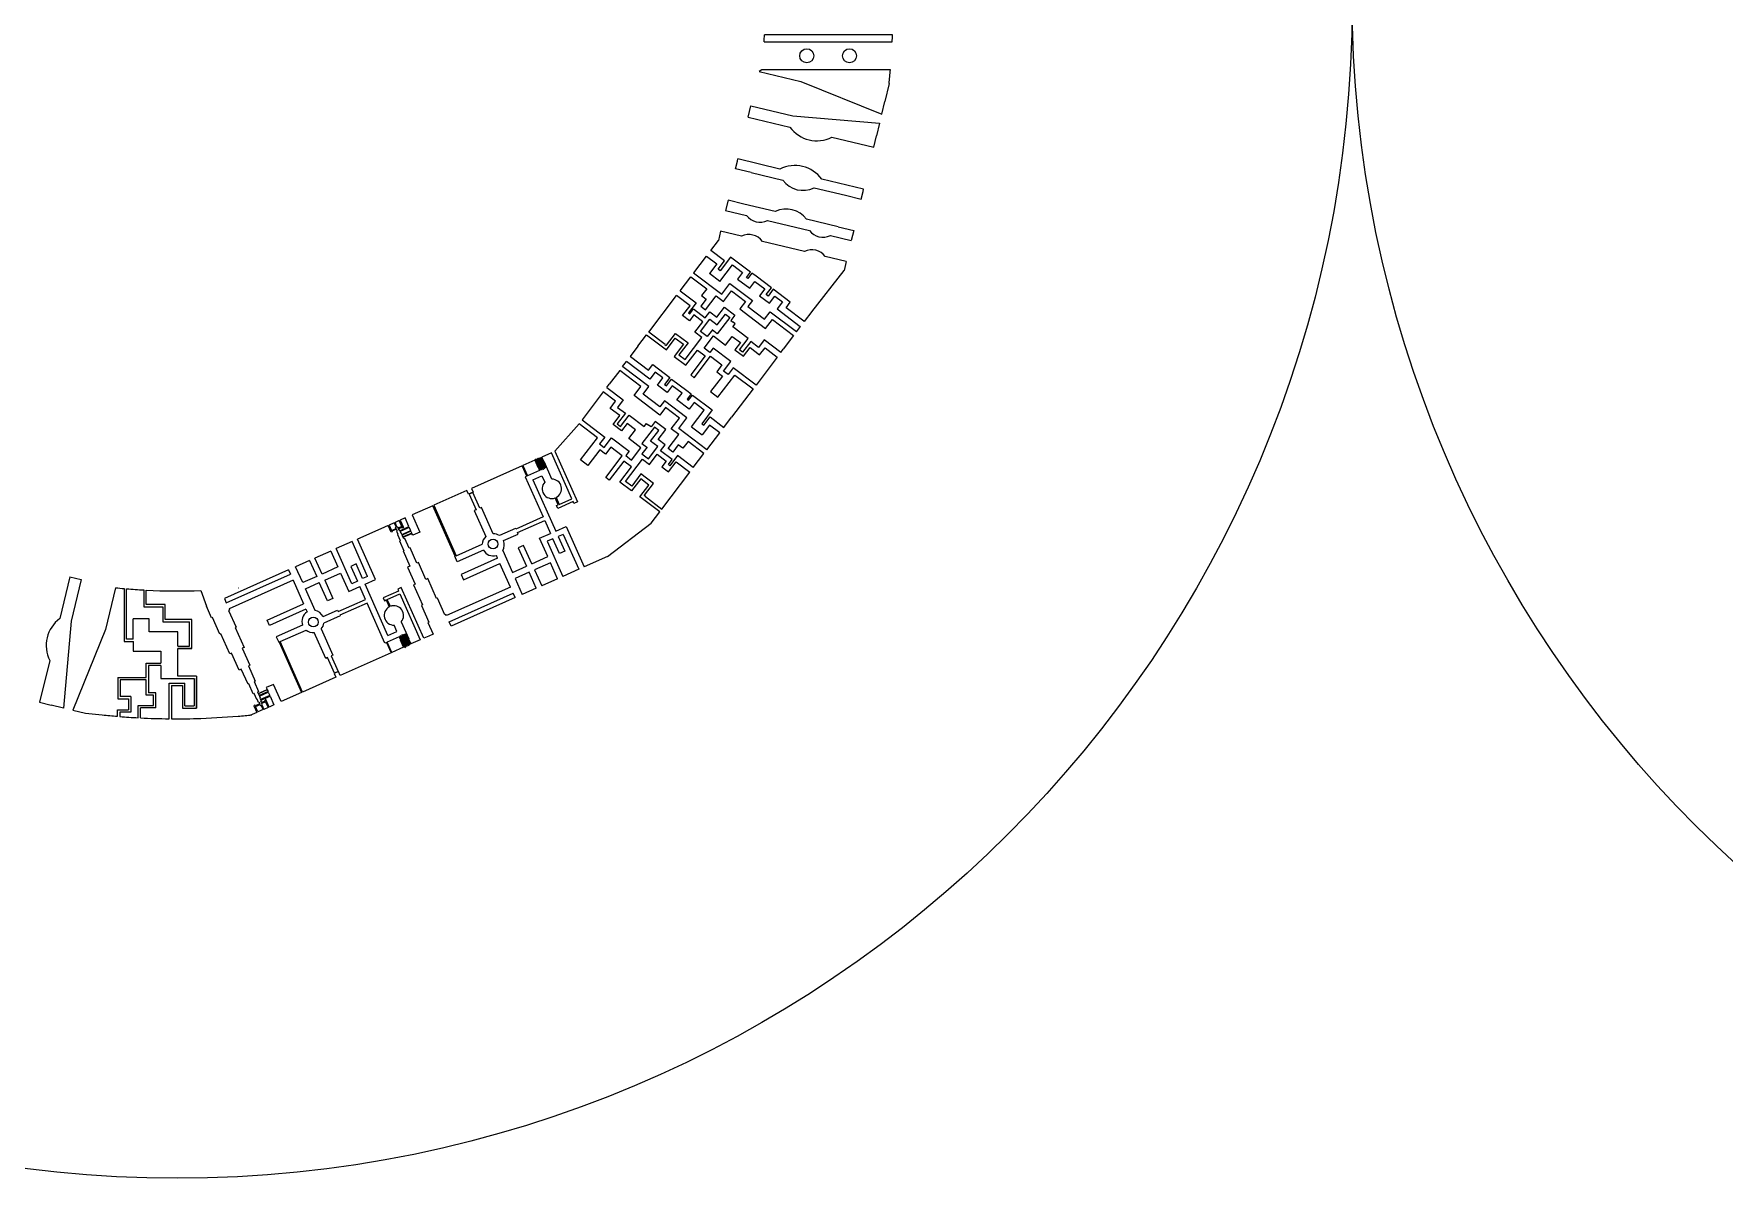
# Model space of a CAD drawing. Extents: x 6856 to 201593, y 33740 to 394177.
# Drawn here: x 33764 to 40957, y 187185 to 192057 of the extents above; entities that cross this region are included whole.
import ezdxf

# ---------------------------------------------------------------- set-up
doc = ezdxf.new("R2010")
doc.units = 13
doc.header["$MEASUREMENT"] = 0
doc.layers.add('Flow', color=7, linetype='Continuous')

msp = doc.modelspace()

# ---------------------------------------------------------------- linework, layer by layer
at = {"layer": 'Flow'}
for p, q in [((37417.8, 192051.5), (36873, 192051.5)), ((36871.6, 192022.8), (37416.6, 192022.8)), ((36861.9, 191902.8), (36850.1, 191896.5)), ((36850.1, 191896.5), (37028.4, 191853.7)), ((37408.7, 191902.8), (36861.9, 191902.8)), ((37028.4, 191853.7), (37372, 191714.3)), ((37403.2, 191845.2), (37384.9, 191767.9)), ((37372, 191714.3), (37384.9, 191767.9)), ((36803.3, 191701.9), (36815, 191750.5)), ((36803.3, 191701.9), (36981.5, 191659)), ((36815, 191750.5), (36993.2, 191707.6)), ((36993.2, 191707.6), (37362.6, 191675.4)), ((37338, 191573.3), (37349.7, 191621.9)), ((37362.6, 191675.4), (37349.7, 191621.9)), ((37159.8, 191616.1), (37338, 191573.3)), ((36750.3, 191481.6), (36758.1, 191514)), ((36817.1, 191465.5), (36750.3, 191481.6)), ((36758.1, 191514), (36760.4, 191523.7)), ((36938.7, 191480.8), (36760.4, 191523.7)), ((36817.1, 191465.5), (36950.8, 191433.3)), ((37295.1, 191395), (37116.9, 191437.9)), ((36718.1, 191347.9), (36707.8, 191304.9)), ((36784.9, 191331.8), (36718.1, 191347.9)), ((36918.6, 191299.6), (36784.9, 191331.8)), ((37084.5, 191401.1), (37218.2, 191369)), ((37218.2, 191369), (37285, 191352.9)), ((37285, 191352.9), (37292.8, 191385.3)), ((37292.8, 191385.3), (37295.1, 191395)), ((36707.8, 191304.9), (36796.9, 191283.5)), ((36886, 191262.1), (36975.1, 191240.6)), ((37186, 191235.3), (37052.3, 191267.4)), ((36686.3, 191215.8), (36677, 191176.9)), ((36775.5, 191194.4), (36686.3, 191215.8)), ((36975.1, 191240.6), (37064.3, 191219.2)), ((37153.4, 191197.7), (37242.5, 191176.3)), ((37186, 191235.3), (37252.8, 191219.2)), ((37252.8, 191219.2), (37242.5, 191176.3)), ((36644.4, 191134.1), (36677, 191176.9)), ((36703.1, 191089.6), (36644.5, 191134.1)), ((36953.7, 191151.5), (36864.6, 191172.9)), ((37042.8, 191130), (36953.7, 191151.5)), ((36571.9, 191038.5), (36626.6, 191110.6)), ((36626.6, 191110.6), (36670.5, 191077.3)), ((36670.5, 191077.3), (36639.4, 191036.3)), ((36676.1, 191053.9), (36703.1, 191089.6)), ((36684.8, 191047.3), (36676.1, 191053.9)), ((36683.7, 191002.6), (36737.3, 191073.2)), ((36729.2, 191105.8), (36684.8, 191047.3)), ((36813.2, 191042), (36729.2, 191105.8)), ((36737.3, 191073.2), (36780.3, 191040.5)), ((37074.3, 190873.3), (37211.7, 191048.3)), ((37221.1, 191087.1), (37131.9, 191108.6)), ((37221.1, 191087.1), (37211.7, 191048.3)), ((36514.6, 190962.7), (36560, 191022.4)), ((36560, 191022.4), (36627.3, 190971.3)), ((36571.5, 191039), (36691.3, 190948.1)), ((36627.3, 190971.3), (36605.4, 190942.4)), ((36683.7, 191002.6), (36639.4, 191036.3)), ((36691.3, 190948.1), (36726, 190993.8)), ((36726, 190993.8), (36821.5, 190921.3)), ((36780.3, 191040.5), (36758.9, 191012.3)), ((36758.9, 191012.3), (36810.6, 190973)), ((36796.4, 191019.8), (36813.2, 191042)), ((36802.4, 191015.2), (36796.4, 191019.8)), ((36819.8, 191038.1), (36802.4, 191015.2)), ((36810.6, 190973), (36832.6, 191001.9)), ((36837.3, 191024.8), (36819.8, 191038.1)), ((36832.6, 191001.9), (36874.2, 190970.2)), ((36902.5, 190975.3), (36837.3, 191024.8)), ((36874.2, 190970.2), (36852.3, 190941.3)), ((36880.5, 190946.4), (36902.5, 190975.3)), ((36380.5, 190786.7), (36499.4, 190942.8)), ((36557.2, 190899), (36499.4, 190942.8)), ((36514.6, 190962.7), (36582, 190911.6)), ((36525, 190856.7), (36557.2, 190899)), ((36582, 190911.6), (36549.2, 190868.5)), ((36625.3, 190927.3), (36601.9, 190896.5)), ((36605.4, 190942.4), (36625.3, 190927.3)), ((36621.8, 190881.3), (36667.1, 190941.1)), ((36667.1, 190941.1), (36699, 190916.9)), ((36699, 190916.9), (36733.5, 190962.3)), ((36733.5, 190962.3), (36792.4, 190917.5)), ((36792.4, 190917.5), (36768.2, 190885.7)), ((36821.5, 190921.3), (36802, 190895.6)), ((36852.3, 190941.3), (36894, 190909.7)), ((36888.6, 190940.3), (36880.5, 190946.4)), ((36910.5, 190969.2), (36888.6, 190940.3)), ((36894, 190909.7), (36916.9, 190939.9)), ((36983.1, 190914), (36910.5, 190969.2)), ((36916.9, 190939.9), (36949.2, 190915.4)), ((36949.2, 190915.4), (36926.7, 190885.8)), ((36965.2, 190890.5), (36983.1, 190914)), ((36553.5, 190835.1), (36525, 190856.7)), ((36549.2, 190868.5), (36555.1, 190864)), ((36572, 190859.5), (36553.5, 190835.1)), ((36555.1, 190864), (36571.2, 190885.2)), ((36571.2, 190885.2), (36620.9, 190847.4)), ((36610.2, 190830.5), (36572, 190859.5)), ((36576.9, 190786.6), (36610.2, 190830.5)), ((36601.3, 190789.1), (36641.2, 190841.6)), ((36601.9, 190896.5), (36621.8, 190881.3)), ((36620.9, 190847.4), (36640.2, 190872.9)), ((36640.2, 190872.9), (36670, 190850.3)), ((36641.2, 190841.6), (36672.2, 190818)), ((36670, 190850.3), (36702.7, 190893.4)), ((36672.2, 190818), (36706.8, 190863.5)), ((36725.4, 190849.4), (36672.5, 190779.7)), ((36702.5, 190893.3), (36747.3, 190859.3)), ((36706.8, 190863.5), (36725.4, 190849.4)), ((36747.3, 190859.3), (36729.5, 190836)), ((36729.5, 190836), (36739.6, 190828.3)), ((36748.7, 190821.4), (36739.6, 190828.3)), ((36768.2, 190885.7), (36877.8, 190802.4)), ((36802, 190895.6), (36873.3, 190841.5)), ((36873.3, 190841.5), (36897.5, 190873.3)), ((36877.8, 190802.4), (36906.8, 190840.7)), ((36897.5, 190873.3), (37008.8, 190788.9)), ((36906.8, 190840.7), (36996.4, 190772.6)), ((36926.7, 190885.8), (37025.5, 190810.8)), ((37041.2, 190832.8), (36965.2, 190890.5)), ((37041.2, 190832.9), (37042.6, 190831.7)), ((37075.2, 190874.5), (37042.7, 190831.7)), ((36334.8, 190726.3), (36371.6, 190774.7)), ((36371.5, 190774.8), (36455.7, 190710.9)), ((36449.9, 190733.9), (36380.5, 190786.7)), ((36455.7, 190710.9), (36493.7, 190761)), ((36456.9, 190731.6), (36494.6, 190781.2)), ((36493.7, 190761), (36528.2, 190734.8)), ((36494.6, 190781.2), (36548.2, 190740.4)), ((36535.3, 190669.4), (36607, 190763.8)), ((36607, 190763.8), (36576.9, 190786.6)), ((36629.6, 190767.7), (36601.3, 190789.1)), ((36616, 190718.2), (36655.8, 190770.6)), ((36651.6, 190796.6), (36629.6, 190767.7)), ((36672.5, 190779.7), (36651.1, 190796)), ((36655.8, 190770.6), (36707.5, 190731.3)), ((36707.5, 190731.3), (36735.8, 190768.6)), ((36735.8, 190768.6), (36771, 190741.9)), ((36739, 190808.6), (36748.7, 190821.4)), ((36803.2, 190759.9), (36739, 190808.6)), ((36766.5, 190711.6), (36803.2, 190759.9)), ((36996.4, 190772.6), (36953, 190713.9)), ((37008.8, 190788.9), (37009.4, 190788.4)), ((37009.4, 190788.3), (37026.2, 190810.2)), ((37025.5, 190810.8), (37026.3, 190810.2)), ((36334.8, 190726.3), (36302.2, 190683.5)), ((36303.7, 190682.3), (36302.3, 190683.4)), ((36449.8, 190734), (36455.5, 190729.7)), ((36455.5, 190729.7), (36456.9, 190731.5)), ((36528.2, 190734.8), (36489.2, 190683.4)), ((36489.2, 190683.4), (36538.9, 190645.6)), ((36548.2, 190740.4), (36509.3, 190689.2)), ((36509.3, 190689.2), (36535.3, 190669.4)), ((36538.9, 190645.6), (36587.8, 190709.9)), ((36620.6, 190685), (36559.2, 190604.2)), ((36574.6, 190592.5), (36644.1, 190684)), ((36587.8, 190709.9), (36620.6, 190685)), ((36640.8, 190699.3), (36616, 190718.2)), ((36655, 190718), (36640.8, 190699.3)), ((36644.1, 190684), (36692.3, 190647.4)), ((36730.2, 190660.9), (36655, 190718)), ((36771, 190741.9), (36747.4, 190710.8)), ((36747.4, 190710.8), (36783.3, 190683.6)), ((36780.3, 190701.1), (36766.5, 190711.6)), ((36814.9, 190746.6), (36780.3, 190701.1)), ((36783.3, 190683.6), (36811.6, 190720.9)), ((36811.6, 190720.9), (36852.3, 190689.9)), ((36848, 190721.5), (36814.9, 190746.6)), ((36872.1, 190753.2), (36848, 190721.5)), ((36852.3, 190689.9), (36875.4, 190720.3)), ((36942.4, 190699.8), (36872.1, 190753.2)), ((36875.4, 190720.3), (36927.8, 190680.5)), ((36942.4, 190699.8), (36953, 190713.9)), ((36257.7, 190623.1), (36212.8, 190565.5)), ((36347.3, 190555), (36257.7, 190623.1)), ((36269.4, 190639.8), (36285.9, 190661.8)), ((36270.1, 190639.3), (36269.4, 190639.8)), ((36381.3, 190554.8), (36270, 190639.3)), ((36286.7, 190661.3), (36285.9, 190662)), ((36385.5, 190586.3), (36286.7, 190661.4)), ((36303.7, 190682.4), (36379.7, 190624.7)), ((36379.7, 190624.7), (36397.5, 190648.2)), ((36408, 190615.9), (36385.5, 190586.3)), ((36397.5, 190648.2), (36470.1, 190593.1)), ((36440.2, 190591.4), (36408, 190615.9)), ((36692.2, 190647.5), (36669.7, 190617.9)), ((36669.7, 190617.9), (36694.1, 190599.4)), ((36699.2, 190620.1), (36730.2, 190660.9)), ((36718.6, 190605.5), (36699.2, 190620.1)), ((36740.6, 190634.5), (36718.6, 190605.5)), ((36837.2, 190561.1), (36740.6, 190634.5)), ((36927.8, 190680.5), (36837.2, 190561.1)), ((36202.1, 190551.5), (36212.8, 190565.5)), ((36202.1, 190551.5), (36272.4, 190498.1)), ((36318.3, 190516.8), (36347.3, 190555)), ((36357.1, 190523), (36381.3, 190554.8)), ((36417.3, 190561.2), (36440.2, 190591.4)), ((36458.9, 190529.5), (36417.3, 190561.2)), ((36470.1, 190593.1), (36448.2, 190564.2)), ((36448.2, 190564.2), (36456.2, 190558.1)), ((36456.2, 190558.1), (36478.2, 190587)), ((36480.9, 190558.4), (36458.9, 190529.5)), ((36478.2, 190587), (36543.4, 190537.5)), ((36522.5, 190526.8), (36480.9, 190558.4)), ((36559.2, 190604.2), (36574.6, 190592.5)), ((36694.1, 190599.4), (36643.9, 190533.3)), ((36675.3, 190509.5), (36746.8, 190603.7)), ((36824.6, 190544.6), (36733, 190423.9)), ((36746.8, 190603.7), (36824.6, 190544.6)), ((36187.4, 190532.2), (36096.7, 190412.8)), ((36239.8, 190492.4), (36187.4, 190532.2)), ((36216.8, 190462), (36239.8, 190492.4)), ((36272.4, 190498.1), (36248.3, 190466.4)), ((36427.9, 190433.6), (36318.3, 190516.8)), ((36428.4, 190468.8), (36357.1, 190523)), ((36447.9, 190494.5), (36428.4, 190468.8)), ((36543.4, 190421.9), (36447.9, 190494.5)), ((36500.6, 190497.9), (36522.5, 190526.8)), ((36552.3, 190458.6), (36500.6, 190497.9)), ((36543.4, 190537.5), (36560.8, 190524.2)), ((36560.8, 190524.2), (36543.5, 190501.3)), ((36543.5, 190501.3), (36549.5, 190496.7)), ((36549.5, 190496.7), (36566.4, 190518.9)), ((36573.8, 190486.8), (36552.3, 190458.6)), ((36566.4, 190518.9), (36650.4, 190455.1)), ((36616.8, 190454.1), (36573.8, 190486.8)), ((36643.9, 190533.3), (36675.3, 190509.5)), ((35981.4, 190279.2), (36084.3, 190396.3)), ((36162, 190337.2), (36084.3, 190396.3)), ((36096.7, 190412.8), (36193.3, 190339.5)), ((36257.5, 190431.1), (36216.8, 190462)), ((36229.2, 190393.9), (36257.5, 190431.1)), ((36281.4, 190441.2), (36246.9, 190395.7)), ((36246.9, 190395.7), (36260.7, 190385.2)), ((36248.3, 190466.4), (36281.4, 190441.2)), ((36260.7, 190385.2), (36297.3, 190433.5)), ((36288.6, 190397.7), (36265.1, 190366.6)), ((36323.8, 190371), (36288.6, 190397.7)), ((36297.3, 190433.5), (36361.5, 190384.8)), ((36361.5, 190384.8), (36371.2, 190397.5)), ((36371.2, 190397.5), (36380.3, 190390.6)), ((36408.1, 190406.3), (36390.4, 190383)), ((36452.9, 190372.3), (36408.1, 190406.3)), ((36452.1, 190465.4), (36427.9, 190433.6)), ((36511, 190420.7), (36452.1, 190465.4)), ((36476.5, 190375.3), (36511, 190420.7)), ((36508.7, 190376.2), (36543.4, 190421.9)), ((36563.2, 190383.6), (36616.8, 190454.1)), ((36650.4, 190455.1), (36606, 190396.7)), ((36606, 190396.7), (36614.7, 190390)), ((36614.7, 190390), (36641.8, 190425.6)), ((36641.8, 190425.6), (36700.4, 190381.1)), ((36700.4, 190381.1), (36733, 190423.9)), ((36090.5, 190243.1), (36162, 190337.2)), ((36193.3, 190339.5), (36171.3, 190310.5)), ((36190.6, 190295.9), (36221.6, 190336.6)), ((36221.6, 190336.6), (36296.7, 190279.5)), ((36265.1, 190366.6), (36229.2, 190393.9)), ((36295.5, 190333.7), (36323.8, 190371)), ((36347.3, 190294.4), (36295.5, 190333.7)), ((36404.5, 190382.6), (36351.5, 190312.9)), ((36390.4, 190383), (36380.3, 190390.6)), ((36388.5, 190322.9), (36423.1, 190368.5)), ((36419.5, 190299.4), (36388.5, 190322.9)), ((36423.1, 190368.5), (36404.5, 190382.6)), ((36420.2, 190329.5), (36452.9, 190372.5)), ((36449.9, 190306.9), (36420.2, 190329.5)), ((36463, 190291.4), (36508.4, 190351.1)), ((36508.4, 190351.1), (36476.5, 190375.3)), ((36628.4, 190285.3), (36508.7, 190376.2)), ((36563.2, 190383.6), (36607.5, 190349.9)), ((36638.7, 190390.9), (36607.5, 190349.9)), ((36627.9, 190285.5), (36682.6, 190357.6)), ((36682.6, 190357.6), (36638.7, 190390.9)), ((35913.5, 190250.2), (35916.8, 190251.7)), ((35916.8, 190251.7), (35937.1, 190206.1)), ((35919.8, 190251.8), (35923.1, 190253.3)), ((35939.1, 190208.4), (35919.8, 190251.8)), ((35923.1, 190253.3), (35942.4, 190209.9)), ((35966.2, 190272.4), (35926.3, 190254.7)), ((35935.8, 190233.4), (35926.3, 190254.7)), ((36053.1, 190077.1), (35966.2, 190272.4)), ((35981.4, 190279.2), (36077.2, 190063.9)), ((36172.1, 190285.3), (36121.9, 190219.2)), ((36171.3, 190310.5), (36190.6, 190295.9)), ((36196.4, 190266.8), (36172.1, 190285.3)), ((36218.9, 190296.4), (36196.4, 190266.8)), ((36197.4, 190168.3), (36266.9, 190259.9)), ((36266.9, 190259.9), (36218.7, 190296.5)), ((36296.7, 190279.5), (36282.6, 190260.8)), ((36282.6, 190260.8), (36307.4, 190242)), ((36307.4, 190242), (36347.3, 190294.4)), ((36373.4, 190297.4), (36351.4, 190268.4)), ((36351.4, 190268.4), (36379.7, 190246.9)), ((36351.5, 190312.9), (36372.9, 190296.7)), ((36379.7, 190246.9), (36419.5, 190299.4)), ((36383.8, 190222.7), (36417.2, 190266.6)), ((36417.2, 190266.6), (36455.4, 190237.6)), ((36430.6, 190281.4), (36449.9, 190306.9)), ((36480.3, 190243.7), (36430.6, 190281.4)), ((36482.9, 190276.2), (36463, 190291.4)), ((36502.9, 190261.1), (36470.1, 190218)), ((36506.4, 190307.1), (36482.9, 190276.2)), ((36570.2, 190210), (36502.9, 190261.1)), ((36526.3, 190292), (36506.4, 190307.1)), ((36548.2, 190320.9), (36526.3, 190292)), ((36615.6, 190269.7), (36548.2, 190320.9)), ((36570.2, 190210), (36615.6, 190269.7)), ((35842.3, 190217.3), (35625.8, 190121)), ((35861.6, 190174), (35842.3, 190217.3)), ((35895.9, 190241.1), (35845.4, 190218.7)), ((35845.4, 190218.7), (35864.7, 190175.3)), ((35915.8, 190198.1), (35864.7, 190175.3)), ((35895.9, 190241.1), (35909, 190211.7)), ((35898.7, 190245.4), (35902.7, 190247.2)), ((35919.6, 190198.5), (35898.7, 190245.4)), ((35902.7, 190247.2), (35923.5, 190200.3)), ((35906.9, 190247.7), (35910.7, 190249.4)), ((35928, 190200.1), (35906.9, 190247.7)), ((35909, 190211.7), (35909.6, 190212)), ((35909.6, 190212), (35915.8, 190198.1)), ((35910.7, 190249.4), (35931.9, 190201.8)), ((35933.8, 190204.7), (35913.5, 190250.2)), ((35923.5, 190200.3), (35919.6, 190198.5)), ((35931.9, 190201.8), (35928, 190200.1)), ((35937.1, 190206.1), (35933.8, 190204.7)), ((35936.4, 190233.7), (35935.8, 190233.4)), ((35968.8, 190161), (35936.4, 190233.7)), ((35942.4, 190209.9), (35939.1, 190208.4)), ((36121.9, 190219.2), (36090.5, 190243.1)), ((36274.3, 190237.5), (36212.9, 190156.6)), ((36258.2, 190148.3), (36307.1, 190212.6)), ((36307.1, 190212.6), (36274.3, 190237.5)), ((36282.1, 190151.2), (36353.8, 190245.5)), ((36347, 190182.7), (36308.1, 190131.4)), ((36400.7, 190141.9), (36347, 190182.7)), ((36353.8, 190245.5), (36383.8, 190222.7)), ((36436.6, 190033.5), (36555.1, 190190)), ((36455.4, 190237.6), (36436.9, 190213.2)), ((36436.9, 190213.2), (36465.3, 190191.6)), ((36464.3, 190222.5), (36480.3, 190243.7)), ((36470.1, 190218), (36464.3, 190222.5)), ((36465.3, 190191.6), (36497.4, 190233.8)), ((36497.4, 190233.8), (36555.1, 190190)), ((35607.3, 190112.7), (35466, 190049.8)), ((35614.4, 190096.8), (35607.3, 190112.7)), ((35625.8, 190121), (35632.9, 190105.1)), ((35861.6, 190174), (35854.9, 190171)), ((35854.9, 190171), (35931, 189999.8)), ((35887.9, 190158.3), (35925.9, 190175.2)), ((35887.9, 190158.3), (35985.5, 189939)), ((35925.9, 190175.2), (35938.1, 190147.9)), ((36212.9, 190156.6), (36197.4, 190168.3)), ((36307.9, 190110.5), (36258.2, 190148.3)), ((36308.1, 190131.4), (36282.1, 190151.2)), ((36347, 190161.9), (36307.9, 190110.5)), ((36343.4, 190085.6), (36381.5, 190135.7)), ((36381.5, 190135.7), (36347, 190161.9)), ((36363, 190092.3), (36400.7, 190141.9)), ((35461.4, 190047.8), (35374.6, 190009.2)), ((35557.1, 189832.9), (35461.4, 190047.8)), ((35466, 190049.8), (35561.6, 189834.9)), ((35632.9, 190105.1), (35614.4, 190096.8)), ((35632.4, 190103.4), (35617.2, 190096.6)), ((35617.2, 190096.6), (35646.7, 190030.4)), ((35661.9, 190037.1), (35632.4, 190103.4)), ((35668.9, 190040.3), (35661.9, 190037.1)), ((35718.6, 189928.6), (35668.9, 190040.3)), ((35995.3, 190051.4), (35982.2, 190080.9)), ((35986.8, 190082.9), (35999.9, 190053.4)), ((35988, 190048.1), (35995.3, 190051.4)), ((35993.4, 190035.9), (35988, 190048.1)), ((36058.5, 190064.9), (35993.4, 190035.9)), ((35999.9, 190053.4), (36053.1, 190077.1)), ((36062, 190057.2), (36058.5, 190064.9)), ((36077.2, 190063.9), (36062, 190057.2)), ((36427.6, 190021.7), (36343.4, 190085.6)), ((36361.6, 190090.5), (36363, 190092.4)), ((36367.3, 190086.2), (36361.6, 190090.5)), ((36367.2, 190086.2), (36436.6, 190033.5)), ((35271.3, 189963.2), (35241, 189949.7)), ((35284.1, 189934.4), (35271.3, 189963.2)), ((35298, 189975.1), (35275.9, 189965.2)), ((35275.9, 189965.2), (35286.3, 189941.8)), ((35298, 189975.1), (35306.4, 189956.1)), ((35318.7, 189984.3), (35301, 189976.4)), ((35309.4, 189957.4), (35301, 189976.4)), ((35329.7, 189959.6), (35318.7, 189984.3)), ((35343.8, 189995.5), (35323.3, 189986.3)), ((35323.3, 189986.3), (35337.5, 189954.3)), ((35360.2, 189958.7), (35343.8, 189995.5)), ((35374.6, 190009.2), (35407.3, 189935.5)), ((35646.7, 190030.4), (35638.5, 190026.7)), ((35638.5, 190026.7), (35687.5, 189916.6)), ((35931, 189999.8), (35815.3, 189948.3)), ((35822.1, 189933.1), (35937.8, 189984.6)), ((35937.8, 189984.6), (35962.3, 189929.6)), ((36205.6, 189831.7), (36390.7, 189973.2)), ((36390.7, 189973.2), (36427.5, 190021.7)), ((35118.4, 189895.2), (35050.6, 189865)), ((35184.5, 189746.7), (35118.4, 189895.2)), ((35241, 189949.7), (35141.2, 189905.3)), ((35217.5, 189734), (35141.2, 189905.3)), ((35288.7, 189936.4), (35284.1, 189934.4)), ((35286.3, 189941.8), (35305.5, 189950.3)), ((35306.8, 189947.3), (35287.7, 189938.8)), ((35287.7, 189938.8), (35288.7, 189936.4)), ((35303.5, 189954.8), (35306.4, 189956.1)), ((35305.5, 189950.3), (35303.5, 189954.8)), ((35309.9, 189940.3), (35306.8, 189947.3)), ((35309.9, 189940.3), (35307.6, 189939.3)), ((35307.6, 189939.3), (35313.4, 189926.4)), ((35309.4, 189957.4), (35311.1, 189958.2)), ((35311.1, 189958.2), (35313.6, 189952.4)), ((35313.4, 189926.4), (35311.9, 189925.7)), ((35311.9, 189925.7), (35323.4, 189899.8)), ((35329.7, 189959.6), (35313.6, 189952.4)), ((35315, 189949.4), (35331.1, 189956.5)), ((35315, 189949.4), (35317.5, 189943.7)), ((35319.8, 189944.7), (35317.5, 189943.7)), ((35323.4, 189899.8), (35319.6, 189898.1)), ((35319.6, 189898.1), (35338.2, 189856.2)), ((35321.3, 189941.4), (35319.8, 189944.7)), ((35321.3, 189941.4), (35360.2, 189958.7)), ((35361.6, 189955.6), (35322.7, 189938.3)), ((35325.6, 189931.8), (35322.7, 189938.3)), ((35327.1, 189932.5), (35325.6, 189931.8)), ((35330.3, 189925.3), (35327.1, 189932.5)), ((35330.3, 189925.3), (35367.7, 189941.9)), ((35333, 189952.2), (35331.1, 189956.5)), ((35369, 189938.9), (35331.6, 189922.2)), ((35335, 189914.7), (35331.6, 189922.2)), ((35337.5, 189954.3), (35333, 189952.2)), ((35372.4, 189931.4), (35335, 189914.7)), ((35335.6, 189913.2), (35373, 189929.9)), ((35338.6, 189906.6), (35335.6, 189913.2)), ((35342.4, 189908.3), (35338.6, 189906.6)), ((35361, 189866.4), (35342.4, 189908.3)), ((35367.7, 189941.9), (35361.6, 189955.6)), ((35372.4, 189931.4), (35369, 189938.9)), ((35376.6, 189921.8), (35373, 189929.9)), ((35407.3, 189935.5), (35376.6, 189921.8)), ((35814, 189951.2), (35745.2, 189920.6)), ((35762.7, 189899.2), (35824.9, 189926.8)), ((35815.3, 189948.3), (35814, 189951.2)), ((35824.9, 189926.8), (35822.1, 189933.1)), ((35915.8, 189908.9), (35962.3, 189929.6)), ((35950.6, 189830.8), (35915.8, 189908.9)), ((35972.4, 189906.8), (35948.8, 189896.3)), ((35948.8, 189896.3), (36015.3, 189747)), ((36000.6, 189843.6), (35972.4, 189906.8)), ((35985.5, 189939), (36029.6, 189958.7)), ((36016.9, 189925.7), (35995.6, 189916.2)), ((35995.6, 189916.2), (36023.4, 189853.7)), ((36016.9, 189925.7), (36083, 189777.1)), ((36029.6, 189958.7), (36105.9, 189787.3)), ((35027.8, 189854.8), (34960.5, 189824.9)), ((34990.8, 189756.9), (34960.5, 189824.9)), ((35027.8, 189854.8), (35058.1, 189786.8)), ((35117.1, 189715.7), (35050.6, 189865)), ((35338.2, 189856.2), (35335.2, 189854.9)), ((35335.2, 189854.9), (35364, 189790.2)), ((35365.6, 189868.4), (35361, 189866.4)), ((35394.4, 189803.7), (35365.6, 189868.4)), ((35555.5, 189832.2), (35557.1, 189832.9)), ((35565.6, 189809.3), (35555.5, 189832.2)), ((35561.6, 189834.9), (35671.7, 189883.9)), ((35677.2, 189859), (35565.6, 189809.3)), ((35737.3, 189824.5), (35582.2, 189755.4)), ((35737.3, 189824.5), (35732.2, 189835.9)), ((35759.4, 189856.9), (35800.7, 189764)), ((35848, 189878.8), (35825.1, 189868.6)), ((35825.1, 189868.6), (35859.9, 189790.4)), ((35882.8, 189800.6), (35848, 189878.8)), ((35882.8, 189800.6), (35950.6, 189830.8)), ((36023.4, 189853.7), (36000.6, 189843.6)), ((36205.6, 189831.7), (36105.9, 189787.3)), ((34847.4, 189774.6), (34574.8, 189653.3)), ((34583.1, 189634.5), (34855.7, 189755.9)), ((34847.4, 189774.6), (34855.7, 189755.9)), ((34937.7, 189814.7), (34877.8, 189788.1)), ((34908.1, 189720.1), (34877.8, 189788.1)), ((34937.7, 189814.7), (34968, 189746.7)), ((35058.1, 189786.8), (34990.8, 189756.9)), ((35001.7, 189730.7), (35069.6, 189760.9)), ((35069.6, 189760.9), (35104.4, 189682.7)), ((35135.4, 189799.6), (35112.5, 189789.4)), ((35112.5, 189789.4), (35140.7, 189726.2)), ((35163.2, 189737.2), (35135.4, 189799.6)), ((35364, 189790.2), (35354.8, 189786.1)), ((35354.8, 189786.1), (35387, 189713.8)), ((35400.5, 189806.4), (35394.4, 189803.7)), ((35432.7, 189734.1), (35400.5, 189806.4)), ((35582.2, 189755.4), (35592.3, 189732.6)), ((35592.3, 189732.6), (35747.5, 189801.6)), ((35792.2, 189701.2), (35747.5, 189801.6)), ((35800.7, 189764), (35859.9, 189790.4)), ((35872, 189764.8), (35812.2, 189738.1)), ((35902.3, 189696.7), (35872, 189764.8)), ((35962.1, 189804.9), (35894.9, 189774.9)), ((35894.9, 189774.9), (35925.2, 189706.9)), ((35992.4, 189736.8), (35962.1, 189804.9)), ((36083, 189777.1), (36015.3, 189747)), ((33917.4, 189745.5), (33874.5, 189567.2)), ((33917.4, 189745.5), (33966, 189733.8)), ((33966, 189733.8), (33923.1, 189555.5)), ((34112, 189698.6), (34069.1, 189520.4)), ((34148.5, 189695.1), (34148.5, 189469.9)), ((34158.5, 189479.9), (34158.5, 189694.2)), ((34232.2, 189688.9), (34232.2, 189617.1)), ((34242.2, 189627.1), (34242.2, 189688.4)), ((34475.2, 189687), (34498.6, 189619.4)), ((34867.2, 189730), (34594.6, 189608.7)), ((34867.2, 189730), (34912, 189629.5)), ((34968, 189746.7), (34908.1, 189720.1)), ((34919.6, 189694.2), (34978.9, 189720.6)), ((34960.9, 189601.4), (34919.6, 189694.2)), ((35013.7, 189642.4), (34978.9, 189720.6)), ((35001.7, 189730.7), (35036.5, 189652.5)), ((35104.4, 189682.7), (35150.8, 189703.4)), ((35140.7, 189726.2), (35117.1, 189715.7)), ((35175.3, 189648.4), (35150.8, 189703.4)), ((35184.5, 189746.7), (35163.2, 189737.2)), ((35173.3, 189714.3), (35217.5, 189734)), ((35270.9, 189495.1), (35173.3, 189714.3)), ((35315.8, 189684.3), (35250.6, 189655.4)), ((35327.5, 189698.9), (35312.3, 189692.1)), ((35312.3, 189692.1), (35315.8, 189684.3)), ((35423.3, 189483.6), (35327.5, 189698.9)), ((35387, 189713.8), (35379.4, 189710.4)), ((35379.4, 189710.4), (35417.3, 189625.1)), ((35440.3, 189737.5), (35432.7, 189734.1)), ((35478.2, 189652.2), (35440.3, 189737.5)), ((35792.2, 189701.2), (35519.6, 189579.8)), ((35812.2, 189738.1), (35842.5, 189670.1)), ((35902.3, 189696.7), (35842.5, 189670.1)), ((35992.4, 189736.8), (35925.2, 189706.9)), ((34232.2, 189617.1), (34312.4, 189617.1)), ((34322.4, 189627.1), (34242.2, 189627.1)), ((34312.4, 189617.1), (34312.4, 189553.6)), ((34322.4, 189563.6), (34322.4, 189627.1)), ((34520.7, 189569.8), (34498.6, 189619.4)), ((34574.8, 189653.3), (34583.1, 189634.5)), ((34596.8, 189603.7), (34593, 189602)), ((34594.6, 189608.7), (34596.8, 189603.7)), ((34756.8, 189560.5), (34912, 189629.5)), ((34922.1, 189606.7), (34767, 189537.6)), ((34922.1, 189606.7), (34927.2, 189595.2)), ((35036.5, 189652.5), (35013.7, 189642.4)), ((35059.5, 189596.9), (35175.3, 189648.4)), ((35182.1, 189633.2), (35066.3, 189581.7)), ((35258.2, 189462), (35182.1, 189633.2)), ((35250.6, 189655.4), (35256.1, 189643.2)), ((35256.1, 189643.2), (35263.4, 189646.4)), ((35263.4, 189646.4), (35276.6, 189616.9)), ((35268, 189648.5), (35321.2, 189672.2)), ((35281.1, 189619), (35268, 189648.5)), ((35321.2, 189672.2), (35408.1, 189476.8)), ((35417.3, 189625.1), (35413.5, 189623.4)), ((35413.5, 189623.4), (35445, 189552.6)), ((35482.1, 189653.9), (35478.2, 189652.2)), ((35513.6, 189583.1), (35482.1, 189653.9)), ((35531.1, 189554), (35803.7, 189675.3)), ((35812, 189656.6), (35539.4, 189535.2)), ((35812, 189656.6), (35803.7, 189675.3)), ((33923.1, 189555.5), (33890.9, 189186.1)), ((34187.5, 189479.9), (34187.5, 189566.2)), ((34254.9, 189566.2), (34187.5, 189566.2)), ((34254.9, 189510.4), (34254.9, 189566.2)), ((34312.4, 189553.6), (34426.5, 189553.6)), ((34436.5, 189563.6), (34322.4, 189563.6)), ((34426.5, 189449.7), (34426.5, 189553.6)), ((34436.5, 189439.7), (34436.5, 189563.6)), ((34524.5, 189571.5), (34520.7, 189569.8)), ((34556, 189500.7), (34524.5, 189571.5)), ((34593, 189602), (34624.5, 189531.2)), ((34767, 189537.6), (34756.8, 189560.5)), ((34907.6, 189538.9), (34795.9, 189489.2)), ((34994.6, 189575.5), (35056.8, 189603.2)), ((35067.6, 189578.8), (34998.8, 189548.2)), ((35056.8, 189603.2), (35059.5, 189596.9)), ((35066.3, 189581.7), (35067.6, 189578.8)), ((35309, 189512), (35296.8, 189539.3)), ((35327.1, 189553.3), (35359.4, 189480.6)), ((35445, 189552.6), (35441.2, 189550.9)), ((35441.2, 189550.9), (35463.3, 189501.4)), ((35517.4, 189584.8), (35513.6, 189583.1)), ((35519.6, 189579.8), (35517.4, 189584.8)), ((35539.4, 189535.2), (35531.1, 189554)), ((34069.1, 189520.4), (33929.8, 189176.8)), ((34148.5, 189469.9), (34187.8, 189469.9)), ((34148.5, 189469.9), (34187.5, 189469.9)), ((34187.5, 189479.9), (34158.5, 189479.9)), ((34187.5, 189469.9), (34187.5, 189428.4)), ((34377.1, 189510.4), (34254.9, 189510.4)), ((34377.1, 189449.7), (34377.1, 189510.4)), ((34559.8, 189502.4), (34556, 189500.7)), ((34597.8, 189417.2), (34559.8, 189502.4)), ((34624.5, 189531.2), (34620.7, 189529.5)), ((34620.7, 189529.5), (34658.7, 189444.3)), ((34795.9, 189489.2), (34806.1, 189466.4)), ((34806.1, 189466.4), (34807.7, 189467.1)), ((34807.7, 189467.1), (34903.3, 189252.2)), ((34812.3, 189469.1), (34922.4, 189518.1)), ((34907.9, 189254.2), (34812.3, 189469.1)), ((35006.2, 189397.8), (34957.2, 189508)), ((34986.9, 189523.1), (35036.6, 189411.4)), ((35265, 189465), (35258.2, 189462)), ((35265, 189465), (35284.3, 189421.7)), ((35319.1, 189489.2), (35268, 189466.4)), ((35287.3, 189423.1), (35268, 189466.4)), ((35270.9, 189495.1), (35309, 189512)), ((35325.3, 189475.2), (35319.1, 189489.2)), ((35326, 189493.4), (35322, 189491.6)), ((35322, 189491.6), (35342.9, 189444.7)), ((35324.7, 189475), (35325.3, 189475.2)), ((35337.8, 189445.5), (35324.7, 189475)), ((35346.9, 189446.5), (35326, 189493.4)), ((35332.7, 189498.6), (35328.8, 189496.9)), ((35328.8, 189496.9), (35350, 189449.3)), ((35353.8, 189451), (35332.7, 189498.6)), ((35339.4, 189499.6), (35336.1, 189498.1)), ((35336.1, 189498.1), (35356.4, 189452.5)), ((35359.7, 189454), (35339.4, 189499.6)), ((35345.8, 189501), (35342.4, 189499.5)), ((35342.4, 189499.5), (35361.7, 189456.1)), ((35365.1, 189457.6), (35345.8, 189501)), ((35359.4, 189480.6), (35358.8, 189480.3)), ((35358.8, 189480.3), (35368.2, 189459.1)), ((35408.1, 189476.8), (35368.2, 189459.1)), ((35444.2, 189492.9), (35423.3, 189483.6)), ((35463.3, 189501.4), (35444.2, 189492.9)), ((33831.6, 189389), (33788.7, 189210.7)), ((34187.5, 189428.4), (34303.9, 189428.4)), ((34303.9, 189428.4), (34303.9, 189377.5)), ((34376.6, 189439.7), (34436.5, 189439.7)), ((34377.1, 189449.7), (34426.5, 189449.7)), ((34436.5, 189439.7), (34377.1, 189439.7)), ((34377.1, 189321.6), (34377.1, 189439.7)), ((34605.4, 189420.5), (34597.8, 189417.2)), ((34637.6, 189348.2), (34605.4, 189420.5)), ((34658.7, 189444.3), (34651.1, 189440.9)), ((34651.1, 189440.9), (34683.2, 189368.5)), ((35014.4, 189401.5), (35006.2, 189397.8)), ((35043.9, 189335.2), (35014.4, 189401.5)), ((35036.6, 189411.4), (35029.6, 189408.3)), ((35029.6, 189408.3), (35059.1, 189342)), ((35284.3, 189421.7), (35067.7, 189325.4)), ((35337.8, 189445.5), (35287.3, 189423.1)), ((35342.9, 189444.7), (35346.9, 189446.5)), ((35350, 189449.3), (35353.8, 189451)), ((35356.4, 189452.5), (35359.7, 189454)), ((35361.7, 189456.1), (35365.1, 189457.6)), ((34121.1, 189316.8), (34121.1, 189224.9)), ((34121.1, 189316.8), (34241.8, 189316.8)), ((34241.8, 189316.8), (34241.8, 189377.5)), ((34241.8, 189377.5), (34303.9, 189377.5)), ((34303.9, 189367.5), (34251.8, 189367.5)), ((34251.8, 189367.5), (34251.8, 189251.1)), ((34303.9, 189367.5), (34303.9, 189311.6)), ((34456.2, 189321.6), (34377.1, 189321.6)), ((34456.2, 189321.6), (34456.2, 189186.4)), ((34646.7, 189352.3), (34637.6, 189348.2)), ((34675.5, 189287.6), (34646.7, 189352.3)), ((34683.2, 189368.5), (34677.1, 189365.8)), ((34677.1, 189365.8), (34705.9, 189301.1)), ((35049.3, 189317.1), (34907.9, 189254.2)), ((35060.7, 189341.3), (35042.2, 189333.1)), ((35042.2, 189333.1), (35049.3, 189317.1)), ((35059.1, 189342), (35043.9, 189335.2)), ((35067.7, 189325.4), (35060.7, 189341.3)), ((34241.8, 189306.8), (34131.1, 189306.8)), ((34131.1, 189306.8), (34131.1, 189234.9)), ((34241.8, 189241.1), (34241.8, 189306.8)), ((34283.3, 189251.1), (34251.8, 189251.1)), ((34283.3, 189187.5), (34283.3, 189251.1)), ((34303.9, 189311.6), (34446.2, 189311.6)), ((34339.3, 189140.8), (34339.3, 189292)), ((34339.3, 189292), (34406.8, 189292)), ((34349.3, 189282), (34396.8, 189282)), ((34349.3, 189282), (34349.3, 189140.7)), ((34396.8, 189282), (34396.8, 189186.4)), ((34406.8, 189196.4), (34406.8, 189292)), ((34446.2, 189311.6), (34446.2, 189196.4)), ((34456.1, 189187.9), (34456.1, 189314)), ((34678.5, 189288.9), (34675.5, 189287.6)), ((34697.2, 189247), (34678.5, 189288.9)), ((34701, 189248.7), (34697.2, 189247)), ((34712.5, 189222.9), (34701, 189248.7)), ((34705.9, 189301.1), (34701.4, 189299.1)), ((34701.4, 189299.1), (34720, 189257.2)), ((34720, 189257.2), (34716.2, 189255.5)), ((34716.2, 189255.5), (34719.2, 189248.9)), ((34719.2, 189248.9), (34756.6, 189265.5)), ((34757.2, 189264), (34719.8, 189247.3)), ((34719.8, 189247.3), (34723.2, 189239.9)), ((34760.6, 189256.5), (34723.2, 189239.9)), ((34724.5, 189236.8), (34761.9, 189253.5)), ((34783.7, 189287.2), (34753, 189273.5)), ((34753, 189273.5), (34756.6, 189265.5)), ((34757.2, 189264), (34760.6, 189256.5)), ((34761.9, 189253.5), (34768, 189239.7)), ((34816.5, 189213.6), (34783.7, 189287.2)), ((34903.3, 189252.2), (34816.5, 189213.6)), ((33788.7, 189210.7), (33837.4, 189199)), ((33890.9, 189186.1), (33837.4, 189199)), ((33929.8, 189176.8), (33983.4, 189163.9)), ((34119.6, 189151.2), (34119.6, 189179.2)), ((34119.6, 189179.2), (34166.4, 189179.2)), ((34121.1, 189224.9), (34166.4, 189224.9)), ((34176.4, 189234.9), (34131.1, 189234.9)), ((34166.4, 189224.9), (34166.4, 189179.2)), ((34176.4, 189234.9), (34176.4, 189169.2)), ((34207.9, 189145.1), (34207.9, 189197.5)), ((34207.9, 189197.5), (34273.3, 189197.5)), ((34283.3, 189187.5), (34217.9, 189187.5)), ((34217.9, 189144.5), (34217.9, 189187.5)), ((34273.3, 189241.1), (34241.8, 189241.1)), ((34273.3, 189197.5), (34273.3, 189241.1)), ((34396.8, 189186.4), (34456.2, 189186.4)), ((34406.8, 189196.4), (34446.2, 189196.4)), ((34705, 189198.4), (34700.4, 189196.4)), ((34700.4, 189196.4), (34713.2, 189167.6)), ((34706, 189196.1), (34705, 189198.4)), ((34725.2, 189204.6), (34706, 189196.1)), ((34707.4, 189193.1), (34726.5, 189201.6)), ((34717.8, 189169.6), (34707.4, 189193.1)), ((34714, 189223.5), (34712.5, 189222.9)), ((34719.8, 189210.6), (34714, 189223.5)), ((34739.9, 189179.5), (34717.8, 189169.6)), ((34722.1, 189211.6), (34719.8, 189210.6)), ((34722.1, 189211.6), (34725.2, 189204.6)), ((34724.5, 189236.8), (34727.7, 189229.6)), ((34727.7, 189229.6), (34726.2, 189229)), ((34726.2, 189229), (34729.1, 189222.4)), ((34726.5, 189201.6), (34728.5, 189197.1)), ((34728.5, 189197.1), (34731.4, 189198.4)), ((34768, 189239.7), (34729.1, 189222.4)), ((34732, 189216), (34729.7, 189215)), ((34732.2, 189209.3), (34729.7, 189215)), ((34730.5, 189219.4), (34769.4, 189236.7)), ((34730.5, 189219.4), (34732, 189216)), ((34739.9, 189179.5), (34731.4, 189198.4)), ((34732.2, 189209.3), (34748.3, 189216.5)), ((34749.6, 189213.4), (34733.6, 189206.3)), ((34736.1, 189200.5), (34733.6, 189206.3)), ((34734.5, 189199.8), (34736.1, 189200.5)), ((34734.5, 189199.8), (34742.9, 189180.8)), ((34760.6, 189188.7), (34742.9, 189180.8)), ((34750.9, 189222.8), (34746.4, 189220.8)), ((34746.4, 189220.8), (34748.3, 189216.5)), ((34749.6, 189213.4), (34760.6, 189188.7)), ((34765.2, 189190.7), (34750.9, 189222.8)), ((34785.8, 189199.9), (34765.2, 189190.7)), ((34769.4, 189236.7), (34785.8, 189199.9)), ((33983.4, 189163.9), (34055.1, 189157.3)), ((34176.4, 189169.2), (34129.6, 189169.2)), ((34129.6, 189169.2), (34129.6, 189150.4)), ((34475.2, 189142.3), (34634, 189151.8)), ((34713.2, 189167.6), (34682.9, 189154.1))]:
    msp.add_line(p, q, dxfattribs=at)
for centre, radius in [((34373.4, 192184.9), 5000), ((44373.3, 192218.8), 5000), ((37053.2, 191962.8), 30), ((37234.9, 191962.8), 30), ((35718, 189884.4), 20.8), ((34953.7, 189552.2), 20.8)]:
    msp.add_circle(centre, radius, dxfattribs=at)
for centre, radius, start, end in [((34375.5, 192163.4), 2500, 356.77596, 357.43477), ((34375.5, 192163.4), 3044.4, 357.35291, 357.89369), ((34375.5, 192163.4), 2500, 354, 354.0166), ((34375.5, 192163.4), 3044.4, 354, 355.08941), ((37096.3, 191743.9), 142.7, 216.50407, 296.43649), ((37002.2, 191353), 142.7, 36.50407, 116.43649), ((37036.8, 191497), 107, 216.50407, 296.43649), ((36854.3, 191325.9), 71.4, 216.50407, 296.43649), ((36966.3, 191203.8), 107, 36.50407, 116.43649), ((36807.2, 191130.5), 71.4, 36.50407, 116.43649), ((37121.6, 191261.6), 71.4, 216.50407, 296.43649), ((37074.6, 191066.1), 71.4, 36.50407, 116.43649), ((35968.3, 190119.7), 41.3, 136.96552, 289.74432), ((35968.3, 190119.7), 41.3, 296.69332, 89.30397), ((35718.9, 189881.3), 47.3, 131.74061, 176.80126), ((35718.9, 189881.3), 47.3, 56.20078, 90.3877), ((35718.9, 189881.3), 47.3, 328.85454, 22.20341), ((35718.9, 189881.3), 47.3, 208.12003, 286.31078), ((34373.4, 192184.9), 2500, 264, 264.84023), ((34373.4, 192184.9), 2500, 265.0703, 266.76248), ((34373.4, 192184.9), 2500, 265.0703, 266.76248), ((34373.4, 192184.9), 2500, 266.992, 272.33584), ((34373.4, 192184.9), 2500, 275.9834, 276), ((34373.4, 192184.9), 2500, 275.9834, 276), ((35296.1, 189580.6), 41.3, 118.23315, 271.01195), ((35296.1, 189580.6), 41.3, 318.67351, 111.28416), ((33959.4, 189452.5), 142.7, 126.50407, 206.43649), ((34952, 189555), 47.3, 121.66669, 199.85744), ((34952, 189555), 47.3, 25.77406, 79.12294), ((34952, 189555), 47.3, 317.58977, 351.77669), ((34952, 189555), 47.3, 231.17621, 276.23686), ((34373.4, 192184.9), 3044.4, 264, 265.21937), ((34373.4, 192184.9), 3044.4, 265.4082, 266.88534), ((34373.4, 192184.9), 3044.4, 267.07381, 269.35812), ((34373.4, 192184.9), 3044.4, 269.54633, 271.91799), ((34373.4, 192184.9), 3044.4, 274.91059, 276)]:
    msp.add_arc(centre, radius, start, end, dxfattribs=at)

doc.saveas('drawing.dxf')
